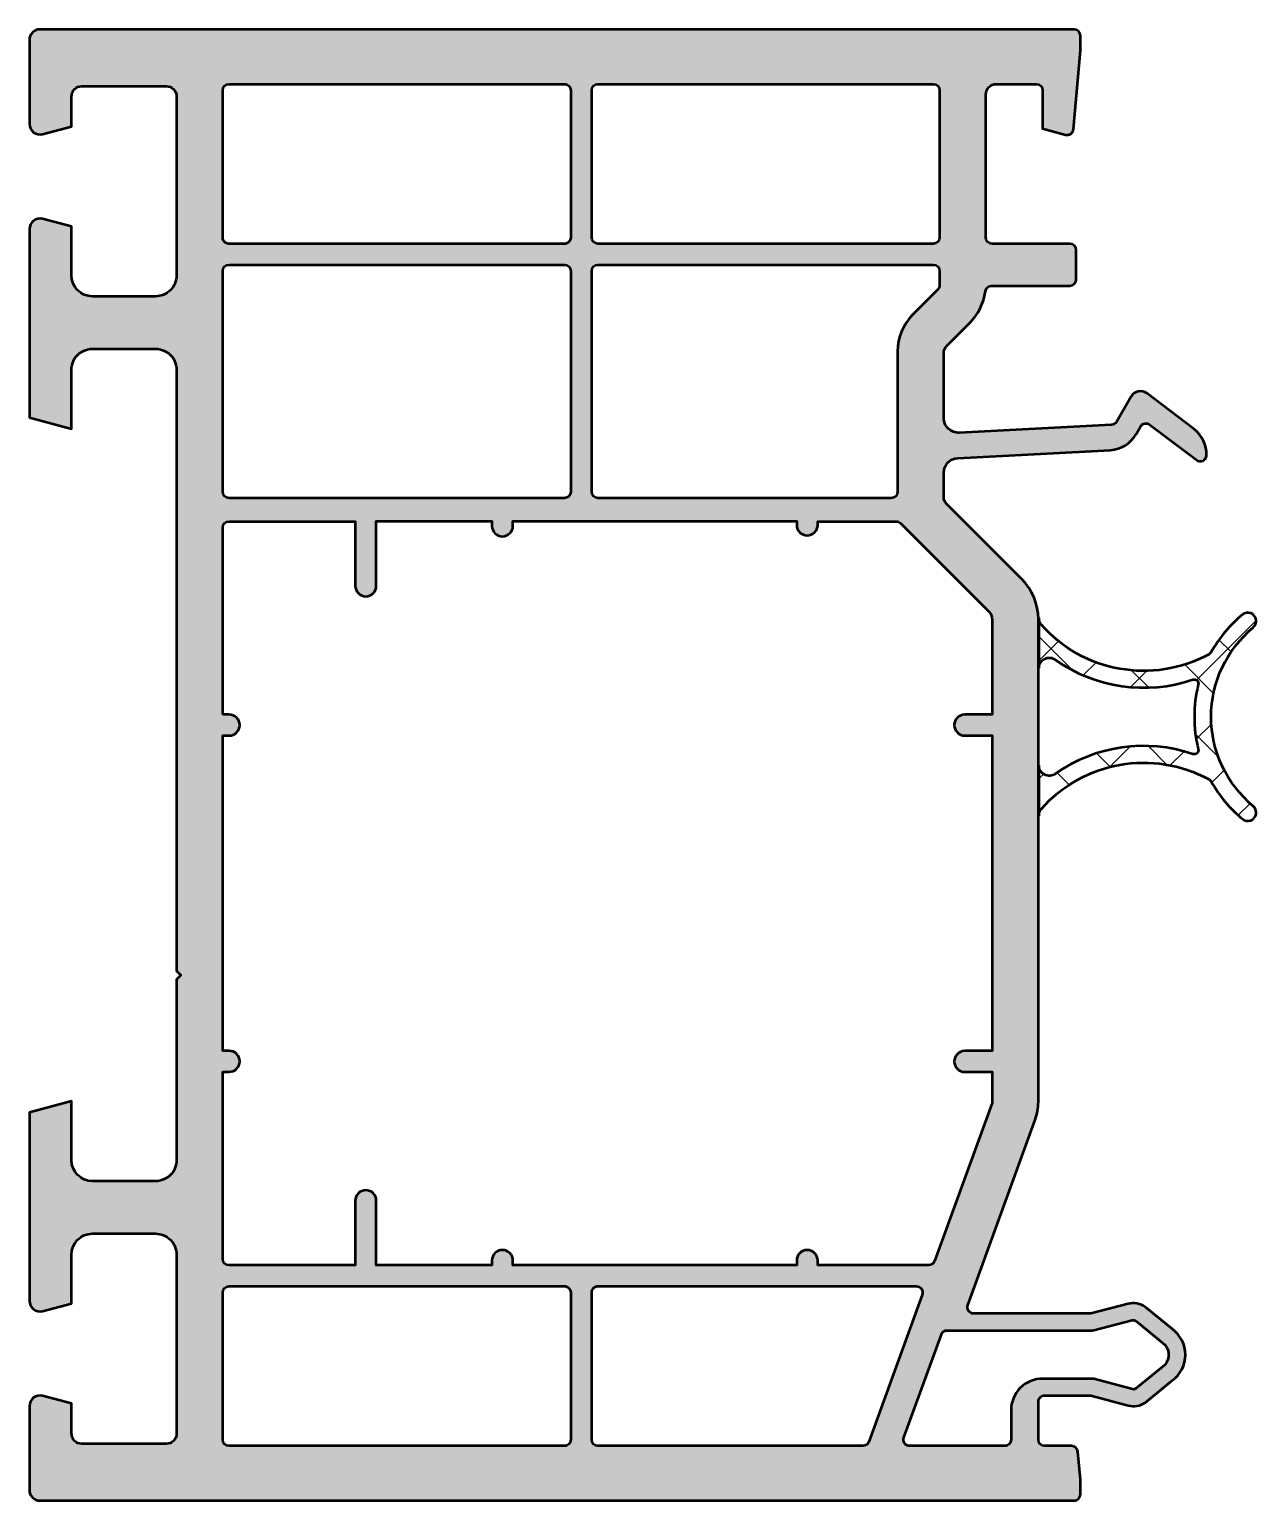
# Model space of a CAD drawing. Extents: x -50 to 8.4, y -70 to 0.
import ezdxf

# ---------------------------------------------------------------- set-up
doc = ezdxf.new("R2010")
doc.units = 0
for name, color, linetype, lineweight in [('0S-Alu contour', 7, 'Continuous', 50), ('0S-EPDM contour', 22, 'Continuous', 50), ('0S-EPDM hatch', 25, 'Continuous', 25), ('0S-Plastic contour', 254, 'Continuous', 50), ('0S-Plastic hatch', 253, 'Continuous', 25)]:
    doc.layers.add(name, color=color, linetype=linetype, lineweight=lineweight)

# ---------------------------------------------------------------- blocks, each defined once
blk = doc.blocks.new('984200__522ACEF4_E115_4E59_8585_A4B0817DFDA0_')
at = {"layer": '0S-Plastic hatch'}
h = blk.add_hatch(color=256, dxfattribs=at)
edge = h.paths.add_edge_path()
edge.add_arc((4.499999999999133, -20.21527455878019), 1.50000000000066, 357.8657231031029, 412.8533868957275)
edge.add_line((5.405784996250595, -19.01963517310919), (3.154469768336163, -17.31409788509718))
edge.add_arc((2.852541436252657, -17.71264434698735), 0.4999999999998999, 52.85338689574514, 149.9999999999958)
edge.add_line((2.419528734360542, -17.46264434698737), (1.728871160600427, -18.65889835537196))
edge.add_ellipse((1.469063539464436, -18.50889835537176), major_axis=(-0.3000000000006715, 0), ratio=1, start_angle=93.000000000037, end_angle=150.0000000000298, ccw=False)
edge.add_line((1.484764326337547, -18.80848721579879), (-5.763364830629988, -19.18834556887191))
edge.add_ellipse((-5.800000000000223, -18.48930489454343), major_axis=(-0.70000000000029, 0), ratio=1, start_angle=0, end_angle=93.00000000001307, ccw=False)
edge.add_line((-6.500000000000513, -18.48930489454343), (-6.499999999999992, -15.40710678118604))
edge.add_ellipse((-5.999999999999844, -15.40710678118614), major_axis=(-0.5000000000001484, 0), ratio=1, start_angle=315.00000000000284, end_angle=360, ccw=False)
edge.add_line((-6.353553390593241, -15.05355339059278), (-5.261522368914391, -13.96152236891447))
edge.add_arc((-7.099999999997798, -12.12304473783146), 2.599999999997432, 315.0000000000062, 352.5312991403181)
edge.add_ellipse((-4.224603552495338, -12.50000000000011), major_axis=(-0.3000000000002237, 0), ratio=1, start_angle=270.00000000000136, end_angle=352.5312991402808, ccw=False)
edge.add_line((-4.224603552495345, -12.19999999999989), (-0.4999999999999929, -12.19999999999996))
edge.add_arc((-0.5000000000001564, -11.89999999999987), 0.3000000000000895, 270.0000000000312, 360)
edge.add_line((-0.2000000000000668, -11.89999999999987), (-0.1999999999999247, -10.50000000000038))
edge.add_arc((-0.5000000000003908, -10.50000000000046), 0.3000000000004661, 0, 89.99999999998371)
edge.add_line((-0.5000000000003056, -10.2), (-4.200000000001033, -10.19999999999966))
edge.add_ellipse((-4.200000000000608, -9.900000000000134), major_axis=(-0.2999999999995264, 0), ratio=1, start_angle=0, end_angle=89.999999999919, ccw=False)
edge.add_line((-4.500000000000135, -9.900000000000132), (-4.500000000000277, -3.099986839294372))
edge.add_ellipse((-4.000000000000085, -3.099986839294421), major_axis=(-0.5000000000001918, 0), ratio=1, start_angle=270.00000000000244, end_angle=360, ccw=False)
edge.add_line((-4.000000000000106, -2.599986839294229), (-2.10000000000047, -2.599986839294258))
edge.add_ellipse((-2.100000000000783, -2.899986839294752), major_axis=(-0.3000000000004945, 0), ratio=1, start_angle=180, end_angle=269.9999999999402, ccw=False)
edge.add_line((-1.800000000000288, -2.899986839294752), (-1.800000000000004, -4.716684809563231))
edge.add_line((-1.800000000000004, -4.716684809563231), (-0.704864149611062, -5.010128839391382))
edge.add_arc((-0.6270956779931183, -4.719896179524459), 0.3004711833624318, 254.9998407153325, 354.9995925016078)
edge.add_line((-0.327768064458178, -4.746086097559794), (-3.566098243e-07, -0.9999909150240976))
edge.add_line((-3.566098243e-07, -0.9999909150240976), (-1.634e-13, -0.2999877929691035))
edge.add_arc((-0.3000000000006295, -0.299987792968933), 0.3000000000004661, 0, 89.99999999995656)
edge.add_line((-0.3000000000004021, 1.22070315332e-05), (-49.50002992153189, 1.22070326558e-05))
edge.add_arc((-49.50000052266698, -0.5000171918320842), 0.5000293997289825, 90.00336866368924, 179.9966313364583)
edge.add_line((-50.00002992153173, -0.4999877929684686), (-50.00002992153172, -4.499987792967038))
edge.add_arc((-49.49997693530622, -4.4999311780763), 0.5000529894304041, 180.0064869011505, 284.9939296838347)
edge.add_line((-49.37060487270379, -4.982958984373492), (-48.00002992153226, -4.61571044921755))
edge.add_line((-48.00002992153226, -4.61571044921755), (-48.00002992153209, -3.199999999998572))
edge.add_ellipse((-47.50006639079025, -3.199963530740752), major_axis=(-0.4999635320719412, 0), ratio=1, start_angle=-90.00417937398248, end_angle=0.004179374001409997, ccw=False)
edge.add_line((-47.50002992153206, -2.699999999998914), (-43.50002992153171, -2.699999999998601))
edge.add_ellipse((-43.49998195177103, -3.199952030237857), major_axis=(-0.4999520325405747, 0), ratio=1, start_angle=179.9945025428712, end_angle=270.0054974570697, ccw=False)
edge.add_line((-43.00002992153177, -3.199999999999061), (-43.00002992153189, -11.69999999999884))
edge.add_ellipse((-44.00002545658613, -11.70000446494493), major_axis=(-0.9999955350642, 0), ratio=1, start_angle=89.99974417625742, end_angle=180.0002558231261, ccw=False)
edge.add_line((-44.00002992153281, -12.69999999999917), (-47.00002992153127, -12.69999999999893))
edge.add_ellipse((-46.99996582844842, -11.6999359069155), major_axis=(-1.000064095137255, 0), ratio=1, start_angle=0.0036720277494737275, end_angle=89.99632797221312, ccw=False)
edge.add_line((-48.00002992153184, -11.69999999999769), (-48.00002992153167, -9.384265136717662))
edge.add_line((-48.00002992153167, -9.384265136717662), (-49.37060487270358, -9.017016601561357))
edge.add_arc((-49.49997462833125, -9.50004741438915), 0.5000552967545117, 75.00641477117215, 179.9931686437103)
edge.add_line((-50.00002992153144, -9.499987792966461), (-50.00002992153181, -18.46409912109256))
edge.add_line((-50.00002992153181, -18.46409912109256), (-48.00002992153175, -18.99998779296769))
edge.add_line((-48.00002992153175, -18.99998779296769), (-48.00002992153173, -16.199999999998))
edge.add_ellipse((-47.0000343864786, -16.19999553505203), major_axis=(-0.9999955350630845, 0), ratio=1, start_angle=-90.0002558237316, end_angle=0.0002558231261104993, ccw=False)
edge.add_line((-47.00002992153212, -15.19999999999891), (-44.00002992153104, -15.19999999999894))
edge.add_ellipse((-43.99995684338994, -16.19992692185699), major_axis=(-0.9999269245284521, 0), ratio=1, start_angle=179.9958126249588, end_angle=270.00418737505777, ccw=False)
edge.add_line((-43.00002992153189, -16.1999999999978), (-43.00002992153189, -44.80002021789567))
edge.add_line((-43.00002992153189, -44.80002021789567), (-42.80002992153185, -45.00002021789567))
edge.add_line((-42.80002992153185, -45.00002021789567), (-43.00002992153178, -45.20002021789577))
edge.add_line((-43.00002992153178, -45.20002021789577), (-43.00002992153176, -53.80000705718854))
edge.add_ellipse((-44.00002278504564, -53.80001419367525), major_axis=(-0.9999928635393392, 0), ratio=1, start_angle=89.99959110654959, end_angle=180.0004088942962, ccw=False)
edge.add_line((-44.0000299215317, -54.80000705718913), (-47.00002992153232, -54.80000705718865))
edge.add_ellipse((-46.99996841891688, -53.79994555457376), major_axis=(-1.000061504506046, 0), ratio=1, start_angle=0.003523623447620139, end_angle=89.99647637642249, ccw=False)
edge.add_line((-48.00002992153176, -53.80000705718695), (-48.00002992153199, -50.9999888000764))
edge.add_line((-48.00002992153199, -50.9999888000764), (-50.0000299215319, -51.53587747812161))
edge.add_line((-50.0000299215319, -51.53587747812161), (-50.0000299215323, -60.50001926422003))
edge.add_arc((-49.50007074747559, -60.50002387793192), 0.4999591740780007, 179.9994712645224, 285.0079396283947)
edge.add_line((-49.37060487270361, -60.9829294204703), (-48.00002992153179, -60.61568088531373))
edge.add_line((-48.00002992153179, -60.61568088531373), (-48.00002992153179, -58.3000070571884))
edge.add_ellipse((-46.99999154580001, -58.30004543292059), major_axis=(-1.000038376468096, 0), ratio=1, start_angle=270.0021986831252, end_angle=359.99780131702414, ccw=False)
edge.add_line((-47.00002992153241, -57.30000705718881), (-44.00002992153247, -57.30000705718865))
edge.add_ellipse((-43.99999982102798, -58.29997695668465), major_axis=(-0.9999698999490281, 0), ratio=1, start_angle=179.9982753161613, end_angle=270.0017246837818, ccw=False)
edge.add_line((-43.00002992153198, -58.30000705719012), (-43.00002992153196, -66.80000705718842))
edge.add_ellipse((-43.50009457819365, -66.79994335432346), major_axis=(-0.5000646607192225, 0), ratio=1, start_angle=90.00740814965928, end_angle=179.9927011332353, ccw=False)
edge.add_line((-43.5000299215319, -67.30000801086274), (-47.50002992153167, -67.30000801086304))
edge.add_ellipse((-47.49995336433821, -66.79993145381447), major_axis=(-0.5000765629086791, 0), ratio=1, start_angle=0.008662182097623372, end_angle=89.99122853494953, ccw=False)
edge.add_line((-48.00002992153189, -66.80000705718822), (-48.00002992153167, -65.38429660797004))
edge.add_line((-48.00002992153167, -65.38429660797004), (-49.37060487270364, -65.01704807281376))
edge.add_arc((-49.50006217498998, -65.49996479175638), 0.4999677495094807, 74.99334092778003, 180.0062424871521)
edge.add_line((-50.00002992153202, -65.5000192642197), (-50.0000299215323, -69.50002021789405))
edge.add_arc((-49.49990874772621, -69.49989904408841), 0.5001211884856266, 180.0138821307707, 269.9861178692456)
edge.add_line((-49.50002992153208, -70.0000202178945), (-0.3000000000004945, -70.00002021789567))
edge.add_arc((-0.3000000000004519, -69.70002021789539), 0.3000000000002814, 269.9999999999919, 360)
edge.add_line((-1.705e-13, -69.70002021789539), (-1.137e-13, -69.00002021789464))
edge.add_line((-1.137e-13, -69.00002021789464), (-0.1160324944011677, -67.6738713695343))
edge.add_arc((-0.4148907178610628, -67.70002021789551), 0.3000000000003689, 5.0004074984236, 90.00000000000406)
edge.add_line((-0.4148907178610842, -67.40002021789515), (-1.700000000000414, -67.4000202178949))
edge.add_ellipse((-1.700000000000335, -67.1000202178949), major_axis=(-0.3000000000000114, 0), ratio=1, start_angle=0, end_angle=89.99999999998471, ccw=False)
edge.add_line((-2.000000000000346, -67.10002021789491), (-2.000000000000284, -65.30002021741105))
edge.add_ellipse((-1.700000000000272, -65.30002021741106), major_axis=(-0.3000000000000114, 0), ratio=1, start_angle=269.99674334356916, end_angle=360, ccw=False)
edge.add_line((-1.699982948187084, -65.00002021789565), (0.5002327137888188, -65.00014527678393))
edge.add_line((0.5002327137888188, -65.00014527678393), (2.270651387450811, -65.47476519252821))
edge.add_arc((2.529591406820557, -64.50887178931573), 1.000000000000291, 254.9928240543189, 305.000000000002)
edge.add_line((3.103167843171799, -65.32802383360495), (4.360333630425145, -64.29172440695662))
edge.add_arc((3.499968975898688, -63.06299634052303), 1.500000000000018, 304.9999999999942, 414.9999999999991)
edge.add_line((4.360333630425287, -61.83426827408954), (3.091343865722876, -60.78968960929917))
edge.add_arc((2.517767429372639, -61.60884165358899), 1.000000000000209, 55.00000000006503, 104.5719065628433)
edge.add_line((2.26617259145223, -60.6410090040404), (0.4998306780564406, -61.10018188647874))
edge.add_line((0.4998306780564406, -61.10018188647874), (-5.078469648936675, -61.1001818864774))
edge.add_ellipse((-5.078469648936572, -60.80018188647741), major_axis=(-0.29999999999999, 0), ratio=1, start_angle=-20.00000000000341, end_angle=89.99999999998028, ccw=False)
edge.add_line((-5.360377435172329, -60.6975758434797), (-2.150798369567183, -51.87932983477463))
edge.add_arc((-4.500029921536771, -51.02427947645905), 2.50000000000501, 340.0000000000072, 360)
edge.add_line((-2.000029921531761, -51.02427947645905), (-2.000029921531783, -28.06563910022))
edge.add_arc((-4.700029921533705, -28.06563910021952), 2.700000000001916, 0, 44.99999999999235)
edge.add_line((-2.790841612328415, -26.15645079101474), (-6.353553390593098, -22.59373901275025))
edge.add_ellipse((-6.000000000000021, -22.24018562215641), major_axis=(-0.5000000000002629, 0), ratio=1, start_angle=0, end_angle=45.0000000000619, ccw=False)
edge.add_line((-6.500000000000284, -22.2401856221564), (-6.500000000000277, -21.09287299413816))
edge.add_ellipse((-5.800000000000354, -21.09287299413826), major_axis=(-0.6999999999999228, 0), ratio=1, start_angle=272.99999999999125, end_angle=360, ccw=False)
edge.add_line((-5.836635169370303, -20.39383231981013), (1.428494553790592, -20.01308300481635))
edge.add_arc((1.349990619426279, -18.51513870268466), 1.499999999999819, 272.9999999999965, 329.9999999999822)
edge.add_line((2.649028725102548, -19.26513870268498), (2.862211000421133, -18.89589617056059))
edge.add_ellipse((3.122018621556576, -19.04589617056023), major_axis=(-0.2999999999999199, 0), ratio=1, start_angle=232.8533868957873, end_angle=330.00000000006906, ccw=False)
edge.add_line((3.303175620806491, -18.80676829342602), (5.518843000749576, -20.48529970807131))
edge.add_arc((5.699999999999896, -20.24617183093742), 0.2999999999999065, 232.8533868956885, 355.2265072586838)
edge = h.paths.add_edge_path()
edge.add_line((-40.80002992153162, -32.59996528945879), (-40.80002992153159, -23.70733467189305))
edge.add_ellipse((-40.50002992153165, -23.70733467189305), major_axis=(-0.2999999999999474, 0), ratio=1, start_angle=270.0000000000312, end_angle=360, ccw=False)
edge.add_line((-40.50002992153181, -23.4073346718931), (-34.4964041152948, -23.40733467189323))
edge.add_line((-34.4964041152948, -23.40733467189323), (-34.4964041152948, -26.47621790331199))
edge.add_arc((-33.9964041152948, -26.47621790331199), 0.5, 180, 360)
edge.add_line((-33.4964041152948, -26.47621790331201), (-33.49640411529478, -23.39992256805439))
edge.add_line((-33.49640411529478, -23.39992256805439), (-27.9974828957458, -23.3999225680544))
edge.add_line((-27.9974828957458, -23.3999225680544), (-27.9974828957458, -23.62268123435288))
edge.add_arc((-27.49748289574583, -23.62268123435288), 0.4999999999999716, 180, 360)
edge.add_line((-26.99748289574586, -23.62268123435289), (-26.9974828957458, -23.39992256805464))
edge.add_line((-26.9974828957458, -23.39992256805464), (-13.4974828957458, -23.39992256805441))
edge.add_line((-13.4974828957458, -23.39992256805441), (-13.49748289574586, -23.57724839089035))
edge.add_arc((-12.99748289574586, -23.57724839089035), 0.5, 180, 360)
edge.add_line((-12.49748289574586, -23.57724839089035), (-12.49748289574592, -23.40733467189321))
edge.add_line((-12.49748289574592, -23.40733467189321), (-8.775491637384334, -23.40733467189309))
edge.add_ellipse((-8.775491637384375, -23.70733467189303), major_axis=(-0.2999999999999341, 0), ratio=1, start_angle=224.9999999999991, end_angle=269.99999999999187, ccw=False)
edge.add_line((-8.56335960302846, -23.49520263753712), (-4.346476530938211, -27.71208570962649))
edge.add_ellipse((-4.700029921531147, -28.0656391002197), major_axis=(-0.4999999999997132, 0), ratio=1, start_angle=180, end_angle=225.0000000000219, ccw=False)
edge.add_line((-4.200029921531431, -28.06563910021963), (-4.200029921531552, -32.59996528945982))
edge.add_line((-4.200029921531552, -32.59996528945982), (-5.500029921531933, -32.59996528946004))
edge.add_arc((-5.500029921531975, -33.09996528945988), 0.4999999999998366, 89.99999999999511, 269.9999999999886)
edge.add_line((-5.500029921532075, -33.59996528945972), (-4.200029921531807, -33.59996528945986))
edge.add_line((-4.200029921531807, -33.59996528945986), (-4.200029921532063, -48.60737643962451))
edge.add_line((-4.200029921532063, -48.60737643962451), (-5.500029921531933, -48.60737643962417))
edge.add_arc((-5.500029921531989, -49.10737643962423), 0.5000000000000498, 89.99999999999349, 269.999999999987)
edge.add_line((-5.500029921532103, -49.60737643962428), (-4.200029921531324, -49.60737643962436))
edge.add_line((-4.200029921531324, -49.60737643962436), (-4.200029921531777, -51.02427947645921))
edge.add_ellipse((-4.500029921535855, -51.02427947645921), major_axis=(-0.3000000000040775, 0), ratio=1, start_angle=159.9999999999184, end_angle=180, ccw=False)
edge.add_line((-4.218122135296397, -51.12688551945871), (-6.939064454163828, -58.60261310018633))
edge.add_ellipse((-7.220972240399646, -58.50000705718862), major_axis=(-0.3000000000000469, 0), ratio=1, start_angle=90, end_angle=160.0000000000007, ccw=False)
edge.add_line((-7.220972240399646, -58.80000705718867), (-12.49748289574597, -58.80000705718861))
edge.add_line((-12.49748289574597, -58.80000705718861), (-12.49748289574572, -58.57724839089034))
edge.add_arc((-12.99748289574576, -58.57724839089034), 0.5000000000000427, 0, 180)
edge.add_line((-13.4974828957458, -58.57724839089034), (-13.49748289574583, -58.80000705718884))
edge.add_line((-13.49748289574583, -58.80000705718884), (-26.99748289574581, -58.80000705718857))
edge.add_line((-26.99748289574581, -58.80000705718857), (-26.99748289574584, -58.57724839089033))
edge.add_arc((-27.49748289574584, -58.57724839089033), 0.5, 0, 180)
edge.add_line((-27.99748289574584, -58.57724839089033), (-27.99748289574587, -58.80000705718885))
edge.add_line((-27.99748289574587, -58.80000705718885), (-33.49640411529489, -58.80000705718885))
edge.add_line((-33.49640411529489, -58.80000705718885), (-33.49640411529478, -55.73112382576997))
edge.add_arc((-33.99640411529478, -55.73112382576997), 0.5, 0, 180)
edge.add_line((-34.49640411529478, -55.73112382576997), (-34.4964041152947, -58.80000705718871))
edge.add_line((-34.4964041152947, -58.80000705718871), (-40.50002992153174, -58.80000705718871))
edge.add_ellipse((-40.50002992153173, -58.50000705718885), major_axis=(-0.2999999999998621, 0), ratio=1, start_angle=0, end_angle=89.99999999999869, ccw=False)
edge.add_line((-40.8000299215316, -58.50000705718884), (-40.80002992153168, -49.59996433578446))
edge.add_line((-40.80002992153168, -49.59996433578446), (-40.49749815461993, -49.59996433578447))
edge.add_arc((-40.49749815461993, -49.09996433578446), 0.5000000000000071, 270, 450)
edge.add_line((-40.49749815461993, -48.59996433578445), (-40.8000299215316, -48.59996433578448))
edge.add_line((-40.8000299215316, -48.59996433578448), (-40.80002992153159, -33.59996528945876))
edge.add_line((-40.80002992153159, -33.59996528945876), (-40.49749815461993, -33.59996528945879))
edge.add_arc((-40.49749815461993, -33.09996528945877), 0.5000000000000142, 270, 449.9999999999959)
edge.add_line((-40.49749815461989, -32.59996528945876), (-40.80002992153162, -32.59996528945879))
edge = h.paths.add_edge_path()
edge.add_ellipse((-22.95001496076646, -11.4999999999982), major_axis=(-0.2999999999995992, 0), ratio=1, start_angle=270.00000000000813, end_angle=360, ccw=False)
edge.add_line((-22.9500149607665, -11.1999999999986), (-7.00000000000022, -11.19999999999966))
edge.add_ellipse((-7.000000000000461, -11.50000000000008), major_axis=(-0.3000000000004235, 0), ratio=1, start_angle=180, end_angle=269.99999999995384, ccw=False)
edge.add_line((-6.700000000000038, -11.50000000000031), (-6.700000000000091, -12.16446609406779))
edge.add_ellipse((-6.999999999999097, -12.16446609406779), major_axis=(-0.2999999999990065, 0), ratio=1, start_angle=135.0000000000011, end_angle=180, ccw=False)
edge.add_line((-6.787867965643833, -12.37659812842305), (-7.967766952966591, -13.55649711574571))
edge.add_arc((-6.200000000000152, -15.32426406871233), 2.500000000000224, 134.9999999999971, 180)
edge.add_line((-8.70000000000038, -15.32426406871225), (-8.700000000000387, -22.0000019073484))
edge.add_ellipse((-9.000000000000284, -22.0000019073484), major_axis=(-0.2999999999998977, 0), ratio=1, start_angle=90.00000000005429, end_angle=180, ccw=False)
edge.add_line((-9, -22.30000190734831), (-22.95001496076599, -22.30000190734787))
edge.add_ellipse((-22.95001496076599, -22.00000190734757), major_axis=(-0.3000000000003027, 0), ratio=1, start_angle=0, end_angle=90, ccw=False)
edge.add_line((-23.25001496076629, -22.00000190734729), (-23.25001496076606, -11.4999999999982))
edge = h.paths.add_edge_path()
edge.add_ellipse((-24.55001496076517, -11.49999999999822), major_axis=(-0.2999999999995921, 0), ratio=1, start_angle=180, end_angle=269.99999999999864, ccw=False)
edge.add_line((-24.25001496076558, -11.49999999999826), (-24.25001496076547, -22.00000190734732))
edge.add_ellipse((-24.55001496076615, -22.00000190734722), major_axis=(-0.3000000000006793, 0), ratio=1, start_angle=89.9999999999701, end_angle=180, ccw=False)
edge.add_line((-24.5500149607663, -22.3000019073479), (-40.50002992153197, -22.30000190734715))
edge.add_ellipse((-40.50002992153197, -22.00000190734718), major_axis=(-0.2999999999999616, 0), ratio=1, start_angle=0, end_angle=90, ccw=False)
edge.add_line((-40.80002992153193, -22.00000190734729), (-40.80002992153185, -11.49999999999828))
edge.add_ellipse((-40.50002992153319, -11.49999999999828), major_axis=(-0.2999999999986542, 0), ratio=1, start_angle=270.00000000000136, end_angle=360, ccw=False)
edge.add_line((-40.5000299215332, -11.19999999999962), (-24.55001496076516, -11.19999999999863))
edge = h.paths.add_edge_path()
edge.add_line((-40.50002992153224, -59.8000070571886), (-24.55001496076762, -59.8000070571886))
edge.add_ellipse((-24.55001496076759, -60.10000705718867), major_axis=(-0.3000000000000682, 0), ratio=1, start_angle=180, end_angle=270.0000000000054, ccw=False)
edge.add_line((-24.25001496076752, -60.10000705718867), (-24.25001496076755, -67.10002021789501))
edge.add_ellipse((-24.55001496076759, -67.10002021789501), major_axis=(-0.3000000000000398, 0), ratio=1, start_angle=89.99999999998369, end_angle=180, ccw=False)
edge.add_line((-24.55001496076767, -67.40002021789503), (-40.50002992153183, -67.40002021789397))
edge.add_ellipse((-40.50002992153183, -67.10002021789374), major_axis=(-0.3000000000002245, 0), ratio=1, start_angle=0, end_angle=90, ccw=False)
edge.add_line((-40.80002992153206, -67.10002021789373), (-40.80002992153206, -60.10000705718852))
edge.add_ellipse((-40.50002992153214, -60.10000705718852), major_axis=(-0.2999999999999119, 0), ratio=1, start_angle=270.000000000019, end_angle=360, ccw=False)
edge = h.paths.add_edge_path()
edge.add_ellipse((-24.55001496076667, -9.89999999999842), major_axis=(-0.3000000000013472, 0), ratio=1, start_angle=89.99999999996197, end_angle=180, ccw=False)
edge.add_line((-24.55001496076687, -10.19999999999976), (-40.5000299215305, -10.19999999999988))
edge.add_ellipse((-40.50002992153067, -9.89999999999847), major_axis=(-0.3000000000014111, 0), ratio=1, start_angle=0, end_angle=90.00000000003132, ccw=False)
edge.add_line((-40.80002992153207, -9.899999999998505), (-40.80002992153161, -2.899987792967008))
edge.add_ellipse((-40.50002992153298, -2.899987792967008), major_axis=(-0.29999999999864, 0), ratio=1, start_angle=270.0000000000312, end_angle=360, ccw=False)
edge.add_line((-40.50002992153314, -2.599987792968368), (-24.55001496076579, -2.599987792967118))
edge.add_ellipse((-24.55001496076577, -2.899987792967086), major_axis=(-0.2999999999999687, 0), ratio=1, start_angle=180, end_angle=270.00000000000273, ccw=False)
edge.add_line((-24.25001496076581, -2.899987792967072), (-24.25001496076532, -9.89999999999842))
edge = h.paths.add_edge_path()
edge.add_line((-7.00000000000022, -10.19999999999986), (-22.9500149607649, -10.19999999999988))
edge.add_ellipse((-22.9500149607649, -9.89999999999849), major_axis=(-0.3000000000013898, 0), ratio=1, start_angle=0, end_angle=90, ccw=False)
edge.add_line((-23.25001496076628, -9.89999999999849), (-23.25001496076595, -2.899987792967136))
edge.add_ellipse((-22.95001496076598, -2.899987792967136), major_axis=(-0.2999999999999616, 0), ratio=1, start_angle=270.00000000000136, end_angle=360, ccw=False)
edge.add_line((-22.95001496076599, -2.599987792967175), (-6.999999999999992, -2.599987792968548))
edge.add_ellipse((-7.000000000000106, -2.899987792968529), major_axis=(-0.2999999999999812, 0), ratio=1, start_angle=180, end_angle=269.9999999999783, ccw=False)
edge.add_line((-6.700000000000123, -2.899987792968614), (-6.700000000000436, -9.899999999999975))
edge.add_ellipse((-7.000000000000319, -9.899999999999975), major_axis=(-0.2999999999998835, 0), ratio=1, start_angle=90.00000000001899, end_angle=180, ccw=False)
edge = h.paths.add_edge_path()
edge.add_ellipse((-22.95001496076758, -60.10000705718919), major_axis=(-0.2999999999999616, 0), ratio=1, start_angle=269.9999999999966, end_angle=360, ccw=False)
edge.add_line((-22.95001496076757, -59.80000705718922), (-7.803324615226301, -59.80000705718971))
edge.add_ellipse((-7.803324615226308, -60.1000070571897), major_axis=(-0.2999999999999884, 0), ratio=1, start_angle=160.000000000004, end_angle=269.99999999999864, ccw=False)
edge.add_line((-7.521416828990538, -60.20261310018738), (-10.06921325895848, -67.20262626089287))
edge.add_ellipse((-10.35112104519426, -67.1000202178952), major_axis=(-0.2999999999999971, 0), ratio=1, start_angle=90.00000000000267, end_angle=160.0000000000074, ccw=False)
edge.add_line((-10.35112104519424, -67.4000202178952), (-22.95001496076767, -67.40002021789499))
edge.add_ellipse((-22.95001496076767, -67.100020217895), major_axis=(-0.2999999999999936, 0), ratio=1, start_angle=0, end_angle=90, ccw=False)
edge.add_line((-23.25001496076766, -67.10002021789509), (-23.25001496076755, -60.10000705718919))
edge = h.paths.add_edge_path()
edge.add_line((-8.398255509230722, -66.9974141748977), (-6.614860203878325, -62.09757584347936))
edge.add_ellipse((-6.33295241764253, -62.20018188647705), major_axis=(-0.3000000000000184, 0), ratio=1, start_angle=269.99999999998374, end_angle=340.00000000000296, ccw=False)
edge.add_line((-6.332952417642445, -61.90018188647703), (0.563757566854612, -61.90018188647873))
edge.add_arc((0.563757566854612, -61.60018188647905), 0.2999999999996845, 270, 284.5719065627749)
edge.add_line((0.6392360182302923, -61.89053168134335), (2.467448461787738, -61.41527512367932))
edge.add_ellipse((2.517767429372348, -61.6088416535898), major_axis=(-0.2000000000009213, 0), ratio=1, start_angle=235.0000000001159, end_angle=284.5719065629345, ccw=False)
edge.add_line((2.632482716642755, -61.44501124473102), (3.901472481344203, -62.48958990952094))
edge.add_ellipse((3.499968975898696, -63.06299634052313), major_axis=(-0.6999999999997881, 0), ratio=1, start_angle=125.00000000000631, end_angle=235.0000000000102, ccw=False)
edge.add_line((3.90147248134437, -63.63640277152521), (2.644306694090885, -64.672702198174))
edge.add_ellipse((2.529591406821026, -64.50887178931616), major_axis=(-0.1999999999998389, 0), ratio=1, start_angle=74.9928240542169, end_angle=124.9999999999097, ccw=False)
edge.add_line((2.47780340294679, -64.70205046995835), (0.6437867855816825, -64.21038099913983))
edge.add_arc((0.5661047797705053, -64.50014902010446), 0.3000000000010097, 74.99282405431603, 89.99674334355694)
edge.add_line((0.5661218315837573, -64.20014902058806), (-1.799914740934468, -64.20001453654253))
edge.add_arc((-1.800000000000345, -65.7000145341195), 1.500000000000014, 89.99674334357161, 180)
edge.add_line((-3.300000000000352, -65.70001453411945), (-3.300000000000359, -67.10002021789548))
edge.add_ellipse((-3.600000000000356, -67.10002021789548), major_axis=(-0.2999999999999971, 0), ratio=1, start_angle=89.99999999999869, end_angle=180, ccw=False)
edge.add_line((-3.600000000000363, -67.40002021789549), (-8.116347722994936, -67.40002021789537))
edge.add_ellipse((-8.116347722994936, -67.10002021789536), major_axis=(-0.3000000000000052, 0), ratio=1, start_angle=-19.99999999999261, end_angle=90, ccw=False)
at = {"layer": '0S-Alu contour', "color": 7}
for points in [[(-40.50002992153314, -2.599987792968368), (-24.55001496076579, -2.599987792967118)], [(-22.95001496076599, -2.599987792967175), (-6.999999999999992, -2.599987792968548)], [(-40.80002992153207, -9.899999999998505), (-40.80002992153161, -2.899987792967008)], [(-24.25001496076581, -2.899987792967072), (-24.25001496076532, -9.89999999999842)], [(-23.25001496076628, -9.89999999999849), (-23.25001496076595, -2.899987792967136)], [(-6.700000000000123, -2.899987792968614), (-6.700000000000436, -9.899999999999975)], [(-24.55001496076687, -10.19999999999976), (-40.5000299215305, -10.19999999999988)], [(-7.00000000000022, -10.19999999999986), (-22.9500149607649, -10.19999999999988)], [(-40.5000299215332, -11.19999999999962), (-24.55001496076516, -11.19999999999863)], [(-22.9500149607665, -11.1999999999986), (-7.00000000000022, -11.19999999999966)], [(-40.80002992153193, -22.00000190734729), (-40.80002992153185, -11.49999999999828)], [(-24.25001496076558, -11.49999999999826), (-24.25001496076547, -22.00000190734732)], [(-23.25001496076629, -22.00000190734729), (-23.25001496076606, -11.4999999999982)], [(-6.700000000000038, -11.50000000000031), (-6.700000000000091, -12.16446609406779)], [(-6.787867965643833, -12.37659812842305), (-7.967766952966591, -13.55649711574571)], [(-8.70000000000038, -15.32426406871225), (-8.700000000000387, -22.0000019073484)], [(-24.5500149607663, -22.3000019073479), (-40.50002992153197, -22.30000190734715)], [(-9, -22.30000190734831), (-22.95001496076599, -22.30000190734787)], [(-40.80002992153162, -32.59996528945879), (-40.80002992153159, -23.70733467189305)], [(-40.50002992153181, -23.4073346718931), (-34.4964041152948, -23.40733467189323), (-34.4964041152948, -26.47621790331199)], [(-33.4964041152948, -26.47621790331201), (-33.49640411529478, -23.39992256805439), (-27.9974828957458, -23.3999225680544), (-27.9974828957458, -23.62268123435288)], [(-26.99748289574586, -23.62268123435289), (-26.9974828957458, -23.39992256805464), (-13.4974828957458, -23.39992256805441), (-13.49748289574586, -23.57724839089035)], [(-12.49748289574586, -23.57724839089035), (-12.49748289574592, -23.40733467189321), (-8.775491637384334, -23.40733467189309)], [(-8.56335960302846, -23.49520263753712), (-4.346476530938211, -27.71208570962649)], [(-4.200029921531431, -28.06563910021963), (-4.200029921531552, -32.59996528945982), (-5.500029921531933, -32.59996528946004)], [(-40.49749815461989, -32.59996528945876), (-40.80002992153162, -32.59996528945879)], [(-40.49749815461993, -48.59996433578445), (-40.8000299215316, -48.59996433578448), (-40.80002992153159, -33.59996528945876), (-40.49749815461993, -33.59996528945879)], [(-5.500029921532075, -33.59996528945972), (-4.200029921531807, -33.59996528945986), (-4.200029921532063, -48.60737643962451), (-5.500029921531933, -48.60737643962417)], [(-40.8000299215316, -58.50000705718884), (-40.80002992153168, -49.59996433578446), (-40.49749815461993, -49.59996433578447)], [(-5.500029921532103, -49.60737643962428), (-4.200029921531324, -49.60737643962436), (-4.200029921531777, -51.02427947645921)], [(-4.218122135296397, -51.12688551945871), (-6.939064454163828, -58.60261310018633)], [(-34.49640411529478, -55.73112382576997), (-34.4964041152947, -58.80000705718871), (-40.50002992153174, -58.80000705718871)], [(-27.99748289574584, -58.57724839089033), (-27.99748289574587, -58.80000705718885), (-33.49640411529489, -58.80000705718885), (-33.49640411529478, -55.73112382576997)], [(-13.4974828957458, -58.57724839089034), (-13.49748289574583, -58.80000705718884), (-26.99748289574581, -58.80000705718857), (-26.99748289574584, -58.57724839089033)], [(-7.220972240399646, -58.80000705718867), (-12.49748289574597, -58.80000705718861), (-12.49748289574572, -58.57724839089034)], [(-40.80002992153206, -67.10002021789373), (-40.80002992153206, -60.10000705718852)], [(-40.50002992153224, -59.8000070571886), (-24.55001496076762, -59.8000070571886)], [(-24.25001496076752, -60.10000705718867), (-24.25001496076755, -67.10002021789501)], [(-23.25001496076766, -67.10002021789509), (-23.25001496076755, -60.10000705718919)], [(-22.95001496076757, -59.80000705718922), (-7.803324615226301, -59.80000705718971)], [(-7.521416828990538, -60.20261310018738), (-10.06921325895848, -67.20262626089287)], [(0.6392360182302923, -61.89053168134335), (2.467448461787738, -61.41527512367932)], [(2.632482716642755, -61.44501124473102), (3.901472481344203, -62.48958990952094)], [(-8.398255509230722, -66.9974141748977), (-6.614860203878325, -62.09757584347936)], [(-6.332952417642445, -61.90018188647703), (0.563757566854612, -61.90018188647873)], [(3.90147248134437, -63.63640277152521), (2.644306694090885, -64.672702198174)], [(0.5661218315837573, -64.20014902058806), (-1.799914740934468, -64.20001453654253)], [(2.47780340294679, -64.70205046995835), (0.6437867855816825, -64.21038099913983)], [(-3.300000000000352, -65.70001453411945), (-3.300000000000359, -67.10002021789548)], [(-24.55001496076767, -67.40002021789503), (-40.50002992153183, -67.40002021789397)], [(-10.35112104519424, -67.4000202178952), (-22.95001496076767, -67.40002021789499)], [(-3.600000000000363, -67.40002021789549), (-8.116347722994936, -67.40002021789537)]]:
    blk.add_lwpolyline(points, dxfattribs=at)
at = {"layer": '0S-Alu contour', "color": 7, "extrusion": (0, 0, -1)}
for centre, radius, start, end in [((40.50002992153298, -2.899987792967008), 0.29999999999864, 0, 89.99999999996878), ((24.55001496076577, -2.899987792967086), 0.2999999999999687, 89.99999999999729, 180), ((22.95001496076598, -2.899987792967136), 0.2999999999999616, 0, 89.99999999999864), ((7.000000000000106, -2.899987792968529), 0.2999999999999812, 90.00000000002171, 180), ((40.50002992153067, -9.89999999999847), 0.3000000000014111, 269.9999999999687, 0), ((24.55001496076667, -9.89999999999842), 0.3000000000013472, 180, 270.000000000038), ((22.9500149607649, -9.89999999999849), 0.3000000000013898, 270, 0), ((7.000000000000319, -9.899999999999975), 0.2999999999998835, 180, 269.999999999981), ((40.50002992153319, -11.49999999999828), 0.2999999999986542, 0, 89.99999999999864), ((24.55001496076517, -11.49999999999822), 0.2999999999995921, 90.00000000000136, 180), ((22.95001496076646, -11.4999999999982), 0.2999999999995992, 0, 89.99999999999186), ((7.000000000000461, -11.50000000000008), 0.3000000000004235, 90.00000000004614, 180), ((6.999999999999097, -12.16446609406779), 0.2999999999990065, 180, 224.999999999999), ((40.50002992153197, -22.00000190734718), 0.2999999999999616, 270, 0), ((24.55001496076615, -22.00000190734722), 0.3000000000006793, 180, 270.0000000000299), ((22.95001496076599, -22.00000190734757), 0.3000000000003027, 270, 0), ((9.000000000000284, -22.0000019073484), 0.2999999999998977, 180, 269.9999999999457), ((40.50002992153165, -23.70733467189305), 0.2999999999999474, 0, 89.99999999996878), ((8.775491637384375, -23.70733467189303), 0.2999999999999341, 90.00000000000813, 135.0000000000009), ((4.700029921531147, -28.0656391002197), 0.4999999999997132, 134.9999999999781, 180), ((4.500029921535855, -51.02427947645921), 0.3000000000040775, 180, 200.0000000000817), ((40.50002992153173, -58.50000705718885), 0.2999999999998621, 270.0000000000013, 0), ((7.220972240399646, -58.50000705718862), 0.3000000000000469, 199.9999999999993, 270), ((40.50002992153214, -60.10000705718852), 0.2999999999999119, 0, 89.99999999998101), ((24.55001496076759, -60.10000705718867), 0.3000000000000682, 89.99999999999459, 180), ((22.95001496076758, -60.10000705718919), 0.2999999999999616, 0, 90.0000000000034), ((7.803324615226308, -60.1000070571897), 0.2999999999999884, 90.00000000000136, 199.9999999999961), ((-2.517767429372348, -61.6088416535898), 0.2000000000009213, 75.42809343706548, 124.9999999998841), ((6.33295241764253, -62.20018188647705), 0.3000000000000185, 19.99999999999704, 90.00000000001629), ((-3.499968975898696, -63.06299634052313), 0.6999999999997881, 124.9999999999898, 234.9999999999937), ((-2.529591406821026, -64.50887178931616), 0.1999999999998389, 235.0000000000903, 285.0071759457831), ((40.50002992153183, -67.10002021789374), 0.3000000000002245, 270, 0), ((24.55001496076759, -67.10002021789501), 0.3000000000000398, 180, 270.0000000000163), ((22.95001496076767, -67.100020217895), 0.2999999999999936, 270, 0), ((8.116347722994936, -67.10002021789536), 0.3000000000000052, 270, 19.99999999999264), ((3.600000000000356, -67.10002021789548), 0.2999999999999971, 180, 270.0000000000013), ((10.35112104519426, -67.1000202178952), 0.2999999999999971, 199.9999999999927, 269.9999999999973)]:
    blk.add_arc(centre, radius, start, end, dxfattribs=at)
at = {"layer": '0S-Alu contour', "color": 7}
for centre, radius, start, end in [((-6.200000000000152, -15.32426406871233), 2.500000000000224, 134.9999999999971, 180), ((-27.49748289574583, -23.62268123435288), 0.4999999999999716, 180, 0), ((-12.99748289574586, -23.57724839089035), 0.5, 180, 0), ((-33.9964041152948, -26.47621790331199), 0.5, 180, 0), ((-40.49749815461993, -33.09996528945877), 0.5000000000000142, 270, 89.99999999999594), ((-5.500029921531975, -33.09996528945988), 0.4999999999998366, 89.99999999999511, 269.9999999999886), ((-40.49749815461993, -49.09996433578446), 0.5000000000000071, 270, 90), ((-5.500029921531989, -49.10737643962423), 0.5000000000000498, 89.99999999999349, 269.999999999987), ((-33.99640411529478, -55.73112382576997), 0.5, 0, 180), ((-27.49748289574584, -58.57724839089033), 0.5, 0, 180), ((-12.99748289574576, -58.57724839089034), 0.5000000000000427, 0, 180), ((0.563757566854612, -61.60018188647905), 0.2999999999996845, 270, 284.5719065627749), ((-1.800000000000345, -65.7000145341195), 1.500000000000014, 89.99674334357161, 180), ((0.5661047797705053, -64.50014902010446), 0.3000000000010097, 74.99282405431603, 89.99674334355694)]:
    blk.add_arc(centre, radius, start, end, dxfattribs=at)
at = {"layer": '0S-Plastic contour', "color": 7}
for points in [[(-0.3000000000004021, 1.22070315332e-05), (-49.50002992153189, 1.22070326558e-05)], [(-50.00002992153173, -0.4999877929684686), (-50.00002992153172, -4.499987792967038)], [(-0.327768064458178, -4.746086097559794), (-3.566098243e-07, -0.9999909150240976), (-1.634e-13, -0.2999877929691035)], [(-47.50002992153206, -2.699999999998914), (-43.50002992153171, -2.699999999998601)], [(-4.000000000000106, -2.599986839294229), (-2.10000000000047, -2.599986839294258)], [(-49.37060487270379, -4.982958984373492), (-48.00002992153226, -4.61571044921755), (-48.00002992153209, -3.199999999998572)], [(-43.00002992153177, -3.199999999999061), (-43.00002992153189, -11.69999999999884)], [(-4.500000000000135, -9.900000000000132), (-4.500000000000277, -3.099986839294372)], [(-1.800000000000288, -2.899986839294752), (-1.800000000000004, -4.716684809563231), (-0.704864149611062, -5.010128839391382)], [(-48.00002992153184, -11.69999999999769), (-48.00002992153167, -9.384265136717662), (-49.37060487270358, -9.017016601561357)], [(-50.00002992153144, -9.499987792966461), (-50.00002992153181, -18.46409912109256), (-48.00002992153175, -18.99998779296769), (-48.00002992153173, -16.199999999998)], [(-0.5000000000003056, -10.2), (-4.200000000001033, -10.19999999999966)], [(-0.2000000000000668, -11.89999999999987), (-0.1999999999999247, -10.50000000000038)], [(-4.224603552495345, -12.19999999999989), (-0.4999999999999929, -12.19999999999996)], [(-44.00002992153281, -12.69999999999917), (-47.00002992153127, -12.69999999999893)], [(-6.353553390593241, -15.05355339059278), (-5.261522368914391, -13.96152236891447)], [(-47.00002992153212, -15.19999999999891), (-44.00002992153104, -15.19999999999894)], [(-6.500000000000513, -18.48930489454343), (-6.499999999999992, -15.40710678118604)], [(-43.00002992153189, -16.1999999999978), (-43.00002992153189, -44.80002021789567), (-42.80002992153185, -45.00002021789567), (-43.00002992153178, -45.20002021789577), (-43.00002992153176, -53.80000705718854)], [(2.419528734360542, -17.46264434698737), (1.728871160600427, -18.65889835537196)], [(5.405784996250595, -19.01963517310919), (3.154469768336163, -17.31409788509718)], [(1.484764326337547, -18.80848721579879), (-5.763364830629988, -19.18834556887191)], [(2.649028725102548, -19.26513870268498), (2.862211000421133, -18.89589617056059)], [(3.303175620806491, -18.80676829342602), (5.518843000749576, -20.48529970807131)], [(-5.836635169370303, -20.39383231981013), (1.428494553790592, -20.01308300481635)], [(-6.500000000000284, -22.2401856221564), (-6.500000000000277, -21.09287299413816)], [(-2.790841612328415, -26.15645079101474), (-6.353553390593098, -22.59373901275025)], [(-2.000029921531761, -51.02427947645905), (-2.000029921531783, -28.06563910022)], [(-48.00002992153176, -53.80000705718695), (-48.00002992153199, -50.9999888000764), (-50.0000299215319, -51.53587747812161), (-50.0000299215323, -60.50001926422003)], [(-5.360377435172329, -60.6975758434797), (-2.150798369567183, -51.87932983477463)], [(-44.0000299215317, -54.80000705718913), (-47.00002992153232, -54.80000705718865)], [(-47.00002992153241, -57.30000705718881), (-44.00002992153247, -57.30000705718865)], [(-49.37060487270361, -60.9829294204703), (-48.00002992153179, -60.61568088531373), (-48.00002992153179, -58.3000070571884)], [(-43.00002992153198, -58.30000705719012), (-43.00002992153196, -66.80000705718842)], [(2.26617259145223, -60.6410090040404), (0.4998306780564406, -61.10018188647874), (-5.078469648936675, -61.1001818864774)], [(4.360333630425287, -61.83426827408954), (3.091343865722876, -60.78968960929917)], [(3.103167843171799, -65.32802383360495), (4.360333630425145, -64.29172440695662)], [(-48.00002992153189, -66.80000705718822), (-48.00002992153167, -65.38429660797004), (-49.37060487270364, -65.01704807281376)], [(-1.699982948187084, -65.00002021789565), (0.5002327137888188, -65.00014527678393), (2.270651387450811, -65.47476519252821)], [(-50.00002992153202, -65.5000192642197), (-50.0000299215323, -69.50002021789405)], [(-2.000000000000346, -67.10002021789491), (-2.000000000000284, -65.30002021741105)], [(-43.5000299215319, -67.30000801086274), (-47.50002992153167, -67.30000801086304)], [(-0.4148907178610842, -67.40002021789515), (-1.700000000000414, -67.4000202178949)], [(-1.705e-13, -69.70002021789539), (-1.137e-13, -69.00002021789464), (-0.1160324944011677, -67.6738713695343)], [(-49.50002992153208, -70.0000202178945), (-0.3000000000004945, -70.00002021789567)]]:
    blk.add_lwpolyline(points, dxfattribs=at)
for centre, radius, start, end in [((-49.50000052266698, -0.5000171918320842), 0.5000293997289825, 90.00336866368924, 179.9966313364583), ((-0.3000000000006295, -0.299987792968933), 0.3000000000004661, 0, 89.99999999995656), ((-49.49997693530622, -4.4999311780763), 0.5000529894304041, 180.0064869011505, 284.9939296838347), ((-0.6270956779931183, -4.719896179524459), 0.3004711833624318, 254.9998407153325, 354.9995925016078), ((-49.49997462833125, -9.50004741438915), 0.5000552967545117, 75.00641477117215, 179.9931686437103), ((-0.5000000000003908, -10.50000000000046), 0.3000000000004661, 0, 89.99999999998371), ((-0.5000000000001564, -11.89999999999987), 0.3000000000000895, 270.0000000000312, 0), ((-7.099999999997798, -12.12304473783146), 2.599999999997432, 315.0000000000062, 352.5312991403181), ((2.852541436252657, -17.71264434698735), 0.4999999999998999, 52.85338689574514, 149.9999999999958), ((1.349990619426279, -18.51513870268466), 1.499999999999819, 272.9999999999965, 329.9999999999822), ((4.499999999999133, -20.21527455878019), 1.50000000000066, 357.8657231031029, 52.85338689572752), ((5.699999999999896, -20.24617183093742), 0.2999999999999065, 232.8533868956885, 355.2265072586838), ((-4.700029921533705, -28.06563910021952), 2.700000000001916, 0, 44.99999999999235), ((-4.500029921536771, -51.02427947645905), 2.50000000000501, 340.0000000000072, 0), ((-49.50007074747559, -60.50002387793192), 0.4999591740780007, 179.9994712645224, 285.0079396283947), ((2.517767429372639, -61.60884165358899), 1.000000000000209, 55.00000000006503, 104.5719065628433), ((3.499968975898688, -63.06299634052303), 1.500000000000018, 304.9999999999942, 54.99999999999912), ((-49.50006217498998, -65.49996479175638), 0.4999677495094807, 74.99334092778003, 180.0062424871521), ((2.529591406820557, -64.50887178931573), 1.000000000000291, 254.9928240543189, 305.000000000002), ((-0.4148907178610628, -67.70002021789551), 0.3000000000003689, 5.0004074984236, 90.00000000000406), ((-49.49990874772621, -69.49989904408841), 0.5001211884856266, 180.0138821307707, 269.9861178692456), ((-0.3000000000004519, -69.70002021789539), 0.3000000000002814, 269.9999999999919, 0)]:
    blk.add_arc(centre, radius, start, end, dxfattribs=at)
at = {"layer": '0S-Plastic contour', "color": 7, "extrusion": (0, 0, -1)}
for centre, radius, start, end in [((47.50006639079025, -3.199963530740752), 0.4999635320719412, 359.9958206259986, 90.00417937398257), ((43.49998195177103, -3.199952030237857), 0.4999520325405748, 89.99450254293032, 180.0054974571289), ((4.000000000000085, -3.099986839294421), 0.5000000000001918, 0, 89.99999999999756), ((2.100000000000783, -2.899986839294752), 0.3000000000004945, 90.0000000000598, 180), ((4.200000000000608, -9.900000000000134), 0.2999999999995264, 270.0000000000811, 0), ((46.99996582844842, -11.6999359069155), 1.000064095137255, 270.003672027787, 359.9963279722505), ((44.00002545658613, -11.70000446494493), 0.9999955350642, 179.9997441768739, 270.0002558237426), ((4.224603552495338, -12.50000000000011), 0.3000000000002237, 7.468700859719212, 89.99999999999864), ((47.0000343864786, -16.19999553505203), 0.9999955350630845, 359.9997441768739, 90.0002558237316), ((43.99995684338994, -16.19992692185699), 0.9999269245284521, 89.99581262494222, 180.0041873750413), ((5.999999999999844, -15.40710678118614), 0.5000000000001484, 0, 44.99999999999718), ((5.800000000000223, -18.48930489454343), 0.70000000000029, 266.9999999999869, 0), ((-1.469063539464436, -18.50889835537176), 0.3000000000006715, 209.9999999999702, 266.999999999963), ((-3.122018621556576, -19.04589617056023), 0.2999999999999199, 29.99999999993095, 127.1466131042127), ((5.800000000000354, -21.09287299413826), 0.6999999999999229, 0, 87.00000000000875), ((6.000000000000021, -22.24018562215641), 0.5000000000002629, 314.9999999999381, 0), ((46.99996841891688, -53.79994555457376), 1.000061504506046, 270.0035236235775, 359.9964763765524), ((44.00002278504564, -53.80001419367525), 0.9999928635393392, 179.9995911057038, 270.0004088934504), ((46.99999154580001, -58.30004543292059), 1.000038376468096, 0.0021986829758781, 89.99780131687481), ((43.99999982102798, -58.29997695668465), 0.9999698999490281, 89.99827531621823, 180.0017246838388), ((5.078469648936572, -60.80018188647741), 0.29999999999999, 270.0000000000197, 20.00000000000336), ((1.700000000000272, -65.30002021741106), 0.3000000000000114, 0, 90.00325665643085), ((47.49995336433821, -66.79993145381447), 0.5000765629086791, 270.0087714650505, 359.9913378179024), ((43.50009457819365, -66.79994335432346), 0.5000646607192225, 180.0072988667648, 269.9925918503407), ((1.700000000000335, -67.1000202178949), 0.3000000000000114, 270.0000000000153, 0)]:
    blk.add_arc(centre, radius, start, end, dxfattribs=at)
blk = doc.blocks.new('984200__E91EE334_4BD1_47D4_9431_A21DA5FE70E3_')
at = {"layer": '0S-EPDM hatch'}
h = blk.add_hatch(dxfattribs=at)
h.set_pattern_fill('ANSI37', color=256, scale=0.625, angle=90, style=0)
h.set_pattern_definition([(135, (0, 0), (-1.403165018917055, -1.403165018917055), []), (225, (0, 0), (1.403165018917055, -1.403165018917055), [])])
edge = h.paths.add_edge_path()
edge.add_arc((7.96418237901247, -37.2601642671005), 0.4000000000000467, 230.40793078906, 410.4079307890769)
edge.add_ellipse((11.72970985506989, -32.70714043279646), major_axis=(-5.508402762903309, 0), ratio=1, start_angle=-50.40793078906307, end_angle=50.407930789061595, ccw=False)
edge.add_arc((7.964182379012591, -28.1541165984924), 0.3999999999999801, 309.5920692109307, 489.5920692109309)
edge.add_arc((11.72970985507172, -32.70714043279675), 6.308402762904665, 129.5920692109472, 150.6882265294556)
edge.add_ellipse((5.967389535979728, -29.47191994310148), major_axis=(-0.2999999999998884, 0), ratio=1, start_angle=118.4713786188907, end_angle=150.6882265294646, ccw=False)
edge.add_ellipse((3.011727403522597, -24.0217767010606), major_axis=(-6.500000000000277, 0), ratio=1, start_angle=41.383843289739275, end_angle=118.4713786188932, ccw=False)
edge.add_ellipse((-1.480239800742099, -27.99986661914985), major_axis=(-0.4999999999991123, 0), ratio=1, start_angle=0, end_angle=39.652093792305095, ccw=False)
edge.add_line((-1.980239800741211, -27.99986661914984), (-1.980239800741216, -30.39847103557232))
edge.add_ellipse((-1.480239800742686, -30.39847103557218), major_axis=(-0.4999999999985297, 0), ratio=1, start_angle=234.8377902442955, end_angle=360, ccw=False)
edge.add_arc((3.01172740352149, -24.02177670105981), 7.300000000000644, 234.8377902443151, 288.6999939833486)
edge.add_ellipse((5.416324086912412, -31.12585403666336), major_axis=(-0.2000000000000713, 0), ratio=1, start_angle=165.9386478275789, end_angle=288.69999398333186, ccw=False)
edge.add_arc((11.72970985506988, -32.70714043279659), 6.308402762903383, 165.9386478275891, 194.0613521724108)
edge.add_ellipse((5.416324086912522, -34.28842682892972), major_axis=(-0.1999999999999395, 0), ratio=1, start_angle=71.30000601665267, end_angle=194.0613521724012, ccw=False)
edge.add_arc((3.011727403521305, -41.39250416453346), 7.300000000001045, 71.3000060166501, 125.162209755685)
edge.add_ellipse((-1.48023980074288, -35.01580983002082), major_axis=(-0.4999999999983569, 0), ratio=1, start_angle=0, end_angle=125.16220975568629, ccw=False)
edge.add_line((-1.980239800741237, -35.01580983002082), (-1.980239800741415, -37.41478740289362))
edge.add_ellipse((-1.480239800740864, -37.4147874028937), major_axis=(-0.5000000000005504, 0), ratio=1, start_angle=318.4745396757198, end_angle=360, ccw=False)
edge.add_ellipse((3.011727403522007, -41.39250416453203), major_axis=(-6.499999999999862, 0), ratio=1, start_angle=241.5286213811034, end_angle=318.4745396757285, ccw=False)
edge.add_ellipse((5.96738953597938, -35.94236092249158), major_axis=(-0.2999999999997328, 0), ratio=1, start_angle=209.3117734705585, end_angle=241.52862138111442, ccw=False)
edge.add_arc((11.72970985506943, -32.70714043279666), 6.308402762902963, 209.3117734705491, 230.4079307890644)
at = {"layer": '0S-EPDM contour', "color": 7}
for points in [[(-1.980239800741211, -27.99986661914984), (-1.980239800741216, -30.39847103557232)], [(-1.980239800741237, -35.01580983002082), (-1.980239800741415, -37.41478740289362)]]:
    blk.add_lwpolyline(points, dxfattribs=at)
at = {"layer": '0S-EPDM contour', "color": 7, "extrusion": (0, 0, -1)}
for centre, radius, start, end in [((1.480239800742099, -27.99986661914985), 0.4999999999991123, 320.3479062076949, 0), ((-3.011727403522597, -24.0217767010606), 6.500000000000277, 241.5286213811068, 318.6161567102607), ((-11.72970985506989, -32.70714043279646), 5.508402762903309, 309.5920692109384, 50.40793078906313), ((1.480239800742686, -30.39847103557218), 0.4999999999985297, 0, 125.1622097557045), ((-5.967389535979728, -29.47191994310148), 0.2999999999998884, 209.3117734705355, 241.5286213811093), ((-5.416324086912412, -31.12585403666336), 0.2000000000000713, 71.30000601666816, 194.0613521724211), ((-3.011727403522007, -41.39250416453203), 6.499999999999863, 41.52546032427149, 118.4713786188966), ((-5.416324086912522, -34.28842682892972), 0.1999999999999395, 165.9386478275988, 288.6999939833473), ((1.48023980074288, -35.01580983002082), 0.4999999999983569, 234.8377902443137, 0), ((-5.96738953597938, -35.94236092249158), 0.2999999999997328, 118.4713786188856, 150.6882265294415), ((1.480239800740864, -37.4147874028937), 0.5000000000005504, 0, 41.52546032428016)]:
    blk.add_arc(centre, radius, start, end, dxfattribs=at)
at = {"layer": '0S-EPDM contour', "color": 7}
for centre, radius, start, end in [((11.72970985507172, -32.70714043279675), 6.308402762904665, 129.5920692109472, 150.6882265294556), ((7.964182379012591, -28.1541165984924), 0.3999999999999801, 309.5920692109307, 129.5920692109309), ((3.01172740352149, -24.02177670105981), 7.300000000000644, 234.8377902443151, 288.6999939833486), ((11.72970985506988, -32.70714043279659), 6.308402762903383, 165.9386478275891, 194.0613521724108), ((3.011727403521305, -41.39250416453346), 7.300000000001045, 71.3000060166501, 125.162209755685), ((11.72970985506943, -32.70714043279666), 6.308402762902963, 209.3117734705491, 230.4079307890644), ((7.96418237901247, -37.2601642671005), 0.4000000000000467, 230.40793078906, 50.40793078907696)]:
    blk.add_arc(centre, radius, start, end, dxfattribs=at)
blk = doc.blocks.new('984200__E09037A3_A4C3_4964_AB06_2CB69C109151_')
at = {"layer": '0S-EPDM contour', "color": 7}
blk.add_blockref('984200__E91EE334_4BD1_47D4_9431_A21DA5FE70E3_', (0, 0), dxfattribs=at)
at = {"layer": '0S-Plastic contour', "color": 7}
blk.add_blockref('984200__522ACEF4_E115_4E59_8585_A4B0817DFDA0_', (0, 0), dxfattribs=at)

msp = doc.modelspace()

# ---------------------------------------------------------------- block references
at = {"layer": '0S-Alu contour', "color": 7}
msp.add_blockref('984200__E09037A3_A4C3_4964_AB06_2CB69C109151_', (0, 0), dxfattribs=at)

doc.saveas('drawing.dxf')
